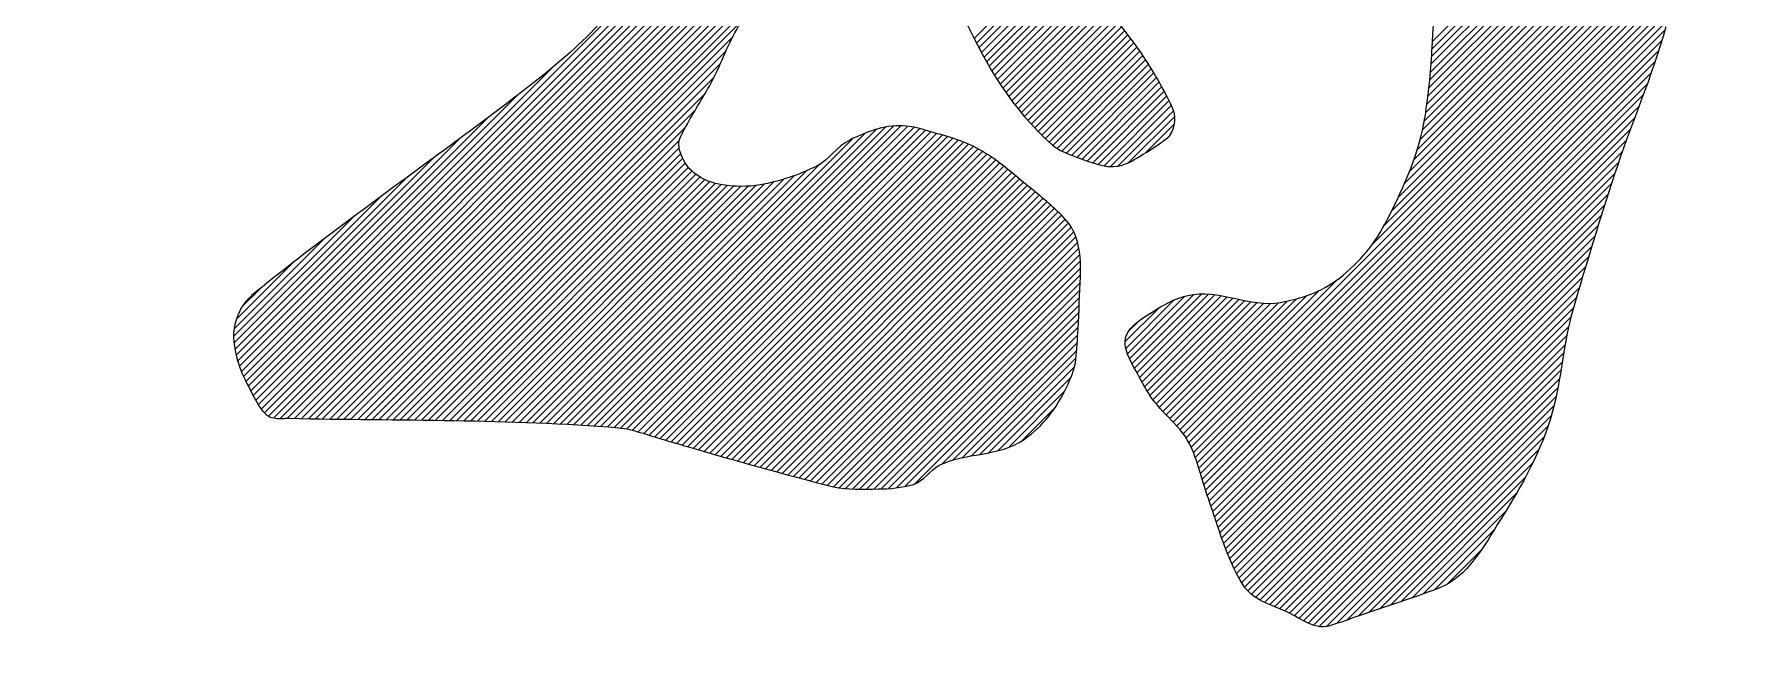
# Model space of a CAD drawing. Header units: inches. Extents: x -1128 to 651, y 96 to 845.
# Drawn here: x -843.637 to -843.111, y 662.453 to 662.639 of the extents above; entities that cross this region are included whole.
import ezdxf

# ---------------------------------------------------------------- set-up
doc = ezdxf.new("R2010")
doc.units = ezdxf.units.IN
doc.header["$MEASUREMENT"] = 0
doc.layers.add('Cables', color=7, linetype='Continuous', lineweight=0)
doc.layers.add('ONDOCS', color=7, linetype='Continuous', lineweight=0)

# ---------------------------------------------------------------- blocks, each defined once
blk = doc.blocks.new('TEG BORDER A2')
at = {"layer": 'ONDOCS', "color": 7, "linetype": 'Continuous', "lineweight": -3, "ltscale": 100}
for p, q in [((580.6496, 53.3375), (581.0909, 53.7788)), ((580.6512, 53.3346), (581.0909, 53.7744)), ((580.6527, 53.3317), (581.0911, 53.7701)), ((580.6542, 53.3287), (581.0919, 53.7664)), ((580.6558, 53.3258), (581.0931, 53.7631)), ((580.6574, 53.3229), (581.0946, 53.7602)), ((580.6592, 53.3203), (581.0963, 53.7574)), ((580.6613, 53.3179), (581.0981, 53.7547)), ((580.6638, 53.3159), (581.1001, 53.7522)), ((581.3922, 53.5501), (581.5819, 53.7398)), ((581.3919, 53.5454), (581.5802, 53.7337)), ((581.3913, 53.5359), (581.5768, 53.7213)), ((581.3917, 53.5407), (581.5785, 53.7275)), ((581.3905, 53.5261), (581.5736, 53.7092)), ((581.391, 53.531), (581.5752, 53.7152)), ((581.3894, 53.516), (581.5708, 53.6974)), ((581.39, 53.5211), (581.5722, 53.7033)), ((581.388, 53.5057), (581.5681, 53.6858)), ((581.3887, 53.5109), (581.5694, 53.6916)), ((581.386, 53.4948), (581.5654, 53.6742)), ((581.3871, 53.5003), (581.5667, 53.68)), ((581.3846, 53.4889), (581.5642, 53.6685)), ((580.667, 53.3146), (581.0132, 53.6609)), ((580.6712, 53.3144), (581.0105, 53.6537)), ((581.3806, 53.476), (581.5616, 53.657)), ((581.3828, 53.4826), (581.5629, 53.6627)), ((580.6758, 53.3145), (581.0088, 53.6475)), ((581.3748, 53.4612), (581.5591, 53.6455)), ((581.3779, 53.4688), (581.5603, 53.6513)), ((580.6801, 53.3144), (581.0069, 53.6412)), ((580.6845, 53.3143), (581.0032, 53.633)), ((581.3668, 53.4443), (581.5565, 53.634)), ((581.3711, 53.453), (581.5578, 53.6398)), ((580.6889, 53.3142), (580.9974, 53.6228)), ((581.3541, 53.4227), (581.554, 53.6225)), ((581.362, 53.435), (581.5553, 53.6283)), ((580.6933, 53.3142), (580.9916, 53.6124)), ((581.1054, 53.552), (581.1696, 53.6162)), ((581.1069, 53.549), (581.1705, 53.6126)), ((581.2381, 53.3022), (581.5526, 53.6167)), ((581.2398, 53.2994), (581.5513, 53.6109)), ((580.6977, 53.3141), (580.9854, 53.6018)), ((581.1084, 53.5461), (581.1713, 53.6089)), ((581.11, 53.5432), (581.1722, 53.6053)), ((581.1116, 53.5403), (581.1731, 53.6018)), ((581.2412, 53.2964), (581.5499, 53.6051)), ((581.2426, 53.2932), (581.5486, 53.5992)), ((580.7021, 53.314), (580.9786, 53.5905)), ((581.1132, 53.5374), (581.1741, 53.5983)), ((581.1148, 53.5346), (581.1752, 53.595)), ((581.1165, 53.5318), (581.1765, 53.5918)), ((581.1182, 53.529), (581.1778, 53.5887)), ((581.2438, 53.29), (581.5471, 53.5934)), ((581.1199, 53.5262), (581.1794, 53.5857)), ((581.1217, 53.5235), (581.181, 53.5829)), ((581.1234, 53.5209), (581.1827, 53.5801)), ((581.2449, 53.2867), (581.5457, 53.5874)), ((581.246, 53.2833), (581.5442, 53.5815)), ((580.7065, 53.314), (580.9698, 53.5772)), ((581.1253, 53.5182), (581.1844, 53.5774)), ((581.1271, 53.5156), (581.1862, 53.5747)), ((581.129, 53.513), (581.1881, 53.5721)), ((581.131, 53.5105), (581.19, 53.5695)), ((581.1329, 53.508), (581.1919, 53.5669)), ((581.2471, 53.2799), (581.5426, 53.5754)), ((581.2481, 53.2764), (581.541, 53.5694)), ((580.7109, 53.3139), (580.9601, 53.5631)), ((581.1349, 53.5055), (581.1938, 53.5644)), ((581.137, 53.5031), (581.1957, 53.5618)), ((581.1391, 53.5007), (581.1977, 53.5593)), ((581.1412, 53.4984), (581.1996, 53.5568)), ((581.2491, 53.273), (581.5394, 53.5633)), ((581.2502, 53.2696), (581.5377, 53.5571)), ((580.7153, 53.3139), (580.954, 53.5525)), ((581.1433, 53.4961), (581.2015, 53.5543)), ((581.1455, 53.4938), (581.2035, 53.5517)), ((581.1478, 53.4916), (581.2054, 53.5492)), ((581.1501, 53.4894), (581.2073, 53.5466)), ((581.2513, 53.2662), (581.5358, 53.5507)), ((580.7198, 53.3138), (580.95, 53.5441)), ((580.7242, 53.3138), (580.9465, 53.5361)), ((581.1524, 53.4872), (581.2091, 53.544)), ((581.1547, 53.4851), (581.2109, 53.5413)), ((581.1573, 53.4832), (581.2127, 53.5386)), ((581.1602, 53.4816), (581.2145, 53.5359)), ((581.2524, 53.2629), (581.5337, 53.5442)), ((581.2536, 53.2596), (581.5315, 53.5375)), ((580.6482, 53.3406), (580.8407, 53.5331)), ((580.7286, 53.3137), (580.9427, 53.5278)), ((581.1633, 53.4803), (581.2162, 53.5331)), ((581.1665, 53.479), (581.2179, 53.5304)), ((581.1698, 53.4778), (581.2195, 53.5276)), ((581.173, 53.4766), (581.2212, 53.5248)), ((581.2547, 53.2562), (581.5292, 53.5307)), ((580.6469, 53.3437), (580.8195, 53.5163)), ((580.733, 53.3137), (580.9372, 53.5178)), ((581.1763, 53.4754), (581.2228, 53.5219)), ((581.1796, 53.4742), (581.2244, 53.519)), ((581.183, 53.4732), (581.2259, 53.5161)), ((581.1867, 53.4724), (581.2275, 53.5132)), ((581.2558, 53.2529), (581.5267, 53.5237)), ((581.2569, 53.2495), (581.5241, 53.5167)), ((580.6457, 53.347), (580.8012, 53.5025)), ((580.7374, 53.3136), (580.9305, 53.5067)), ((581.1907, 53.4719), (581.2289, 53.5102)), ((581.1954, 53.4722), (581.2303, 53.507)), ((581.2021, 53.4744), (581.231, 53.5033)), ((581.258, 53.2462), (581.5215, 53.5096)), ((581.2592, 53.2428), (581.5188, 53.5024)), ((580.7419, 53.3136), (580.9244, 53.4961)), ((580.855, 53.3106), (581.0372, 53.4927)), ((580.8593, 53.3103), (581.0441, 53.4951)), ((580.8635, 53.31), (581.05, 53.4966)), ((580.8677, 53.3098), (581.0552, 53.4973)), ((580.8718, 53.3095), (581.0598, 53.4975)), ((580.876, 53.3092), (581.064, 53.4971)), ((580.8801, 53.3088), (581.0678, 53.4965)), ((580.8843, 53.3085), (581.0714, 53.4957)), ((580.8881, 53.3078), (581.0749, 53.4947)), ((580.8917, 53.307), (581.0784, 53.4937)), ((580.8952, 53.306), (581.0818, 53.4926)), ((580.8986, 53.305), (581.0853, 53.4916)), ((581.2125, 53.4803), (581.2308, 53.4987)), ((581.2603, 53.2395), (581.5161, 53.4953)), ((580.6446, 53.3504), (580.7838, 53.4896)), ((580.7463, 53.3135), (580.9209, 53.4881)), ((580.7507, 53.3135), (580.9208, 53.4836)), ((580.8508, 53.3108), (581.0293, 53.4892)), ((580.9021, 53.304), (581.0887, 53.4906)), ((580.9055, 53.3029), (581.0921, 53.4896)), ((580.9089, 53.3019), (581.0955, 53.4884)), ((580.9124, 53.3008), (581.0987, 53.4872)), ((580.9158, 53.2998), (581.1019, 53.4859)), ((580.9192, 53.2988), (581.1049, 53.4845)), ((580.9227, 53.2977), (581.1079, 53.4829)), ((580.9261, 53.2967), (581.1107, 53.4813)), ((581.2266, 53.4899), (581.228, 53.4913)), ((581.2615, 53.2362), (581.5135, 53.4882)), ((581.2627, 53.2329), (581.511, 53.4812)), ((580.6436, 53.3539), (580.7669, 53.4771)), ((580.7551, 53.3134), (580.9218, 53.48)), ((580.7595, 53.3134), (580.923, 53.4769)), ((580.764, 53.3133), (580.9246, 53.474)), ((580.7684, 53.3133), (580.9265, 53.4714)), ((580.8466, 53.311), (581.0088, 53.4733)), ((580.9296, 53.2957), (581.1134, 53.4796)), ((580.933, 53.2947), (581.1161, 53.4778)), ((580.9365, 53.2937), (581.1187, 53.4759)), ((580.94, 53.2927), (581.1213, 53.474)), ((580.9434, 53.2917), (581.1239, 53.4721)), ((581.2089, 53.4781), (581.2089, 53.4781)), ((581.264, 53.2297), (581.5086, 53.4744)), ((580.6428, 53.3575), (580.7502, 53.4649)), ((580.7728, 53.3132), (580.9287, 53.4691)), ((580.7772, 53.3131), (580.9312, 53.4671)), ((580.7816, 53.3131), (580.9338, 53.4653)), ((580.786, 53.313), (580.9367, 53.4637)), ((580.7904, 53.3129), (580.9399, 53.4624)), ((580.7947, 53.3128), (580.9433, 53.4614)), ((580.7991, 53.3127), (580.947, 53.4606)), ((580.8035, 53.3126), (580.9509, 53.46)), ((580.8078, 53.3125), (580.9549, 53.4596)), ((580.8165, 53.3122), (580.9638, 53.4595)), ((580.8208, 53.3121), (580.9687, 53.46)), ((580.8252, 53.3119), (580.9741, 53.4609)), ((580.8295, 53.3118), (580.9799, 53.4622)), ((580.8338, 53.3116), (580.9861, 53.4639)), ((580.838, 53.3114), (580.9927, 53.4661)), ((580.8423, 53.3112), (581.0002, 53.4691)), ((580.9469, 53.2907), (581.1264, 53.4702)), ((580.9504, 53.2897), (581.1289, 53.4682)), ((580.9538, 53.2887), (581.1313, 53.4662)), ((580.9573, 53.2877), (581.1338, 53.4642)), ((580.9608, 53.2867), (581.1363, 53.4622)), ((580.9643, 53.2857), (581.1387, 53.4602)), ((581.2653, 53.2266), (581.5063, 53.4676)), ((581.2666, 53.2235), (581.5041, 53.461)), ((580.6422, 53.3614), (580.7334, 53.4526)), ((580.8122, 53.3124), (580.9592, 53.4594)), ((580.9678, 53.2848), (581.1412, 53.4582)), ((580.9713, 53.2838), (581.1436, 53.4561)), ((580.9748, 53.2828), (581.1461, 53.4541)), ((580.9783, 53.2819), (581.1485, 53.452)), ((580.9818, 53.2809), (581.1508, 53.4499)), ((581.268, 53.2204), (581.502, 53.4544)), ((580.642, 53.3656), (580.7163, 53.4399)), ((580.9853, 53.28), (581.1532, 53.4478)), ((580.9889, 53.279), (581.1555, 53.4457)), ((580.9924, 53.2781), (581.1579, 53.4436)), ((580.9959, 53.2772), (581.1601, 53.4414)), ((580.9995, 53.2762), (581.1623, 53.4391)), ((581.2695, 53.2174), (581.4999, 53.4478)), ((581.2711, 53.2145), (581.4979, 53.4413)), ((581.003, 53.2753), (581.1643, 53.4366)), ((581.0066, 53.2744), (581.1662, 53.434)), ((581.0102, 53.2735), (581.1678, 53.4311)), ((581.0137, 53.2726), (581.1691, 53.4279)), ((581.2727, 53.2117), (581.4958, 53.4348)), ((581.2745, 53.2089), (581.4938, 53.4283)), ((580.6423, 53.3704), (580.6985, 53.4266)), ((581.0173, 53.2717), (581.1701, 53.4245)), ((581.021, 53.271), (581.1709, 53.4209)), ((581.025, 53.2705), (581.1715, 53.417)), ((581.2765, 53.2065), (581.4919, 53.4219)), ((580.6436, 53.3762), (580.6797, 53.4123)), ((581.0292, 53.2702), (581.1719, 53.4129)), ((581.0336, 53.2701), (581.1721, 53.4086)), ((581.2788, 53.2044), (581.4899, 53.4155)), ((581.2814, 53.2025), (581.488, 53.4091)), ((580.6474, 53.3844), (580.6583, 53.3953)), ((581.0381, 53.2702), (581.172, 53.4041)), ((581.0426, 53.2702), (581.1719, 53.3995)), ((581.2362, 53.3048), (581.3325, 53.401)), ((581.2842, 53.2008), (581.4861, 53.4027)), ((581.2872, 53.1993), (581.4842, 53.3963)), ((580.6532, 53.3912), (580.6532, 53.3911)), ((581.0472, 53.2703), (581.1717, 53.3948)), ((581.0518, 53.2705), (581.1715, 53.3902)), ((581.0568, 53.271), (581.1713, 53.3855)), ((581.2003, 53.3582), (581.2304, 53.3884)), ((581.2013, 53.3548), (581.2373, 53.3908)), ((581.2027, 53.3517), (581.2429, 53.3919)), ((581.2042, 53.3487), (581.2477, 53.3922)), ((581.2057, 53.3458), (581.252, 53.3921)), ((581.2073, 53.3429), (581.2561, 53.3917)), ((581.2088, 53.34), (581.26, 53.3911)), ((581.2104, 53.3371), (581.2637, 53.3904)), ((581.212, 53.3342), (581.2674, 53.3896)), ((581.2137, 53.3314), (581.2711, 53.3888)), ((581.2154, 53.3287), (581.2748, 53.3881)), ((581.2173, 53.3261), (581.2786, 53.3874)), ((581.2193, 53.3236), (581.2825, 53.3868)), ((581.2213, 53.3212), (581.2866, 53.3864)), ((581.2235, 53.3188), (581.2909, 53.3863)), ((581.2256, 53.3166), (581.2958, 53.3867)), ((581.2278, 53.3143), (581.3013, 53.3877)), ((581.23, 53.312), (581.3072, 53.3891)), ((581.2322, 53.3097), (581.3137, 53.3912)), ((581.2342, 53.3073), (581.3213, 53.3943)), ((581.2902, 53.1979), (581.4823, 53.39)), ((581.0621, 53.2719), (581.1711, 53.3808)), ((581.0683, 53.2736), (581.1708, 53.3761)), ((581.1998, 53.3622), (581.2211, 53.3835)), ((581.2019, 53.3688), (581.2087, 53.3755)), ((581.2934, 53.1966), (581.4804, 53.3836)), ((581.2966, 53.1953), (581.4787, 53.3775)), ((581.0849, 53.2857), (581.1706, 53.3714)), ((581.092, 53.2883), (581.1703, 53.3666)), ((581.2997, 53.194), (581.4774, 53.3716)), ((581.3028, 53.1926), (581.4762, 53.366)), ((581.098, 53.2898), (581.17, 53.3618)), ((581.1035, 53.2909), (581.1696, 53.3569)), ((581.3057, 53.191), (581.4752, 53.3605)), ((581.3086, 53.1894), (581.4743, 53.3552)), ((581.109, 53.2919), (581.1691, 53.352)), ((581.1144, 53.2929), (581.1682, 53.3467)), ((581.3115, 53.1879), (581.4735, 53.3499)), ((581.3145, 53.1864), (581.4726, 53.3445)), ((581.1202, 53.2942), (581.166, 53.34)), ((581.1266, 53.2961), (581.1622, 53.3317)), ((581.3177, 53.1851), (581.4717, 53.3392)), ((581.3212, 53.1842), (581.4708, 53.3337)), ((581.1353, 53.3004), (581.1558, 53.3209)), ((581.3257, 53.1842), (581.4697, 53.3282)), ((581.332, 53.186), (581.4683, 53.3224)), ((581.3387, 53.1883), (581.4667, 53.3163)), ((581.3455, 53.1906), (581.4647, 53.3098)), ((580.8964, 53.3056), (580.8964, 53.3057)), ((581.3523, 53.1929), (581.4622, 53.3028)), ((581.359, 53.1952), (581.459, 53.2952)), ((581.3658, 53.1975), (581.4552, 53.2869)), ((581.3725, 53.1998), (581.4504, 53.2777)), ((581.3794, 53.2021), (581.4447, 53.2675)), ((581.3863, 53.2046), (581.438, 53.2563)), ((581.3934, 53.2072), (581.4309, 53.2447)), ((581.4013, 53.2106), (581.4231, 53.2324))]:
    blk.add_line(p, q, dxfattribs=at)
at = {"layer": 'ONDOCS', "color": 7, "linetype": 'Continuous', "lineweight": -3, "ltscale": 100, "extrusion": (0, 0, -1)}
for centre, radius, start, end in [((-579.9319, 54.1274), 6.0368, 341.37984, 224.49645), ((-579.9368, 54.1454), 5.5937, 344.8891, 224.527)]:
    blk.add_arc(centre, radius, start, end, dxfattribs=at)
at = {"layer": 'ONDOCS', "color": 7, "linetype": 'Continuous', "lineweight": -3, "ltscale": 100}
for points, knots in [([(581.2265, 53.4899), (581.2271, 53.4904), (581.2275, 53.4908), (581.2279, 53.4914), (581.2316, 53.4965), (581.232, 53.5038), (581.2294, 53.509), (581.2244, 53.5197), (581.2184, 53.53), (581.2118, 53.5401), (581.2015, 53.5558), (581.1885, 53.5694), (581.1794, 53.5857), (581.1699, 53.6029), (581.1704, 53.6243), (581.1616, 53.6417), (581.1461, 53.673), (581.1295, 53.7038), (581.1131, 53.7345), (581.1061, 53.7476), (581.091, 53.7582), (581.091, 53.7729), (581.091, 53.7838), (581.091, 53.7946), (581.091, 53.8054), (581.091, 53.8137), (581.091, 53.8221), (581.091, 53.8304), (581.091, 53.8421), (581.0988, 53.8523), (581.1042, 53.8628)], [0.0207913, 0.0207913, 0.0207913, 0.0207913, 0.02283, 0.02283, 0.02283, 0.0401894, 0.0401894, 0.0401894, 0.0750574, 0.0750574, 0.0750574, 0.1298577, 0.1298577, 0.1298577, 0.1873057, 0.1873057, 0.1873057, 0.2898328, 0.2898328, 0.2898328, 0.3331053, 0.3331053, 0.3331053, 0.3648208, 0.3648208, 0.3648208, 0.3893282, 0.3893282, 0.3893282, 0.423595, 0.423595, 0.423595, 0.423595]), ([(580.9819, 53.7553), (580.9785, 53.7483), (580.975, 53.7414), (580.9714, 53.7346), (580.9595, 53.7124), (580.9471, 53.6903), (580.9348, 53.6682), (580.9207, 53.6429), (580.9079, 53.6169), (580.8934, 53.5916), (580.8747, 53.559), (580.8438, 53.5348), (580.8138, 53.512), (580.7782, 53.485), (580.7419, 53.4592), (580.7062, 53.4324)], [0.561289, 0.561289, 0.561289, 0.561289, 0.5815473, 0.5815473, 0.5815473, 0.6481735, 0.6481735, 0.6481735, 0.7246116, 0.7246116, 0.7246116, 0.8234512, 0.8234512, 0.8234512, 0.9409726, 0.9409726, 0.9409726, 0.9409726]), ([(580.9214, 53.4898), (580.9228, 53.4928), (580.9243, 53.4958), (580.926, 53.4987), (580.9307, 53.5072), (580.9359, 53.5154), (580.9406, 53.5238), (580.9467, 53.5348), (580.9505, 53.5469), (580.9568, 53.5576), (580.9631, 53.5684), (580.9709, 53.5782), (580.9775, 53.5887), (580.9868, 53.6036), (580.9954, 53.619), (581.004, 53.6343), (581.0094, 53.644), (581.0091, 53.6555), (581.0158, 53.6653), (581.0208, 53.6727), (581.0328, 53.6764), (581.0394, 53.6726), (581.0436, 53.6703), (581.048, 53.6667), (581.0512, 53.6623)], [0.6953254, 0.6953254, 0.6953254, 0.6953254, 0.7053398, 0.7053398, 0.7053398, 0.7347835, 0.7347835, 0.7347835, 0.7728439, 0.7728439, 0.7728439, 0.8105219, 0.8105219, 0.8105219, 0.8640361, 0.8640361, 0.8640361, 0.8975838, 0.8975838, 0.8975838, 0.9226086, 0.9226086, 0.9226086, 0.9384778, 0.9384778, 0.9384778, 0.9384778]), ([(581.0806, 53.6093), (581.088, 53.5945), (581.0928, 53.5787), (581.0998, 53.5636), (581.1133, 53.5346), (581.129, 53.5079), (581.1543, 53.4855), (581.1587, 53.4816), (581.1637, 53.4799), (581.169, 53.478), (581.1778, 53.4748), (581.187, 53.4707), (581.1956, 53.4722), (581.2002, 53.473), (581.2046, 53.4756), (581.2089, 53.4781)], [0, 0, 0, 0, 0.244083, 0.244083, 0.244083, 0.713419, 0.713419, 0.713419, 0.7946, 0.7946, 0.7946, 0.928487, 0.928487, 0.928487, 1, 1, 1, 1]), ([(581.0762, 53.4943), (581.0717, 53.4955), (581.0674, 53.4968), (581.063, 53.4972), (581.0511, 53.4986), (581.0393, 53.4942), (581.0276, 53.4885), (581.0191, 53.4844), (581.0149, 53.4762), (581.0069, 53.4722), (580.9956, 53.4666), (580.9838, 53.4627), (580.9716, 53.4605), (580.9638, 53.4591), (580.9558, 53.4592), (580.948, 53.4604), (580.9417, 53.4615), (580.9359, 53.4634), (580.9303, 53.4678), (580.9256, 53.4715), (580.9231, 53.4759), (580.9214, 53.4811), (580.9206, 53.4839), (580.9203, 53.4873), (580.9214, 53.4898)], [0.5118872, 0.5118872, 0.5118872, 0.5118872, 0.5256506, 0.5256506, 0.5256506, 0.5625818, 0.5625818, 0.5625818, 0.5891613, 0.5891613, 0.5891613, 0.6269279, 0.6269279, 0.6269279, 0.6508135, 0.6508135, 0.6508135, 0.6702206, 0.6702206, 0.6702206, 0.6863683, 0.6863683, 0.6863683, 0.6953254, 0.6953254, 0.6953254, 0.6953254]), ([(581.1366, 53.4618), (581.1277, 53.4693), (581.1189, 53.4767), (581.1086, 53.4826), (581.0985, 53.4884), (581.0874, 53.4909), (581.0762, 53.4943)], [0.44170775, 0.44170775, 0.44170775, 0.44170775, 0.47694037, 0.47694037, 0.47694037, 0.51188719, 0.51188719, 0.51188719, 0.51188719]), ([(581.1705, 53.3705), (581.171, 53.3814), (581.1715, 53.3922), (581.1719, 53.403), (581.1723, 53.4114), (581.1719, 53.4197), (581.1691, 53.428), (581.1671, 53.4339), (581.1632, 53.4386), (581.1588, 53.4427), (581.1516, 53.4496), (581.1442, 53.4557), (581.1366, 53.4618)], [0.3354226, 0.3354226, 0.3354226, 0.3354226, 0.3682993, 0.3682993, 0.3682993, 0.3938528, 0.3938528, 0.3938528, 0.4120754, 0.4120754, 0.4120754, 0.4417078, 0.4417078, 0.4417078, 0.4417078]), ([(580.6532, 53.3911), (580.6478, 53.3867), (580.6444, 53.38), (580.6428, 53.3734), (580.6411, 53.3663), (580.6422, 53.3585), (580.6443, 53.3513), (580.6461, 53.3452), (580.6484, 53.3395), (580.6517, 53.3337), (580.6559, 53.326), (580.6595, 53.3155), (580.6679, 53.3145), (580.6708, 53.3141), (580.6738, 53.3146), (580.6767, 53.3145), (580.7455, 53.3129), (580.8143, 53.3143), (580.8831, 53.3086), (580.8876, 53.3082), (580.892, 53.3069), (580.8964, 53.3056)], [0, 0, 0, 0, 0.064848, 0.064848, 0.064848, 0.135021, 0.135021, 0.135021, 0.195703, 0.195703, 0.195703, 0.275193, 0.275193, 0.275193, 0.3032, 0.3032, 0.3032, 0.956965, 0.956965, 0.956965, 1, 1, 1, 1]), ([(580.9259, 53.2968), (580.9562, 53.288), (580.9863, 53.2794), (581.0173, 53.2717), (581.0264, 53.2695), (581.0359, 53.2703), (581.0453, 53.2703), (581.0527, 53.2704), (581.0601, 53.271), (581.0674, 53.2732), (581.0739, 53.2753), (581.0778, 53.2821), (581.0836, 53.2851), (581.0995, 53.2933), (581.1209, 53.2903), (581.1367, 53.3013), (581.1486, 53.3096), (581.1569, 53.3207), (581.1632, 53.3337)], [0.0311717, 0.0311717, 0.0311717, 0.0311717, 0.1271449, 0.1271449, 0.1271449, 0.1555484, 0.1555484, 0.1555484, 0.1781394, 0.1781394, 0.1781394, 0.1984444, 0.1984444, 0.1984444, 0.25464, 0.25464, 0.25464, 0.2970749, 0.2970749, 0.2970749, 0.2970749])]:
    blk.add_open_spline(points, degree=3, knots=knots, dxfattribs=at)
for points in [[(581.3919, 53.5441), (581.3935, 53.5728), (581.395, 53.6015), (581.3941, 53.6302)], [(581.5383, 53.5592), (581.5295, 53.5277), (581.5162, 53.4977), (581.506, 53.4666)], [(581.3876, 53.5032), (581.3897, 53.5168), (581.3912, 53.5304), (581.3919, 53.5441)], [(581.3639, 53.4386), (581.3748, 53.4597), (581.384, 53.4804), (581.3876, 53.5032)], [(581.2089, 53.4781), (581.2151, 53.482), (581.2208, 53.4856), (581.2265, 53.4899)], [(581.506, 53.4666), (581.4969, 53.4388), (581.4884, 53.4107), (581.4802, 53.3827)], [(581.3338, 53.402), (581.3475, 53.4126), (581.3564, 53.4241), (581.3639, 53.4386)], [(580.7062, 53.4324), (580.6883, 53.4189), (580.6707, 53.4056), (580.6532, 53.3912)], [(581.2391, 53.3913), (581.2579, 53.3958), (581.2781, 53.3835), (581.2972, 53.387)], [(581.2972, 53.387), (581.3101, 53.3893), (581.3223, 53.3932), (581.3338, 53.402)], [(581.2197, 53.3827), (581.2261, 53.3867), (581.2322, 53.3896), (581.2391, 53.3913)], [(581.2003, 53.3654), (581.2028, 53.3731), (581.2119, 53.3778), (581.2197, 53.3827)], [(581.4802, 53.3827), (581.474, 53.3616), (581.4731, 53.3394), (581.4672, 53.3181)], [(581.1691, 53.3514), (581.1696, 53.3578), (581.1701, 53.3641), (581.1705, 53.3705)], [(581.2068, 53.3439), (581.2032, 53.3506), (581.1982, 53.3588), (581.2003, 53.3654)], [(581.1632, 53.3337), (581.1659, 53.3395), (581.1685, 53.3452), (581.1691, 53.3514)], [(581.2154, 53.3288), (581.2122, 53.3337), (581.2095, 53.3388), (581.2068, 53.3439)], [(581.2412, 53.2966), (581.2356, 53.3092), (581.2229, 53.3173), (581.2154, 53.3288)], [(581.4672, 53.3181), (581.4606, 53.2941), (581.4484, 53.273), (581.435, 53.2514)], [(580.8964, 53.3057), (580.9062, 53.3026), (580.916, 53.2997), (580.9259, 53.2968)], [(581.252, 53.2643), (581.2481, 53.275), (581.2459, 53.2861), (581.2412, 53.2966)], [(581.2735, 53.2105), (581.263, 53.2277), (581.2585, 53.2461), (581.252, 53.2643)], [(581.435, 53.2514), (581.4244, 53.2345), (581.4143, 53.2152), (581.3962, 53.2083)], [(581.3015, 53.1932), (581.2911, 53.1981), (581.2795, 53.2007), (581.2735, 53.2105)], [(581.3962, 53.2083), (581.3798, 53.202), (581.3633, 53.1967), (581.3467, 53.1911)], [(581.3273, 53.1846), (581.3187, 53.1821), (581.3101, 53.1892), (581.3015, 53.1932)], [(581.3467, 53.1911), (581.3402, 53.1889), (581.3338, 53.1865), (581.3273, 53.1846)]]:
    blk.add_open_spline(points, degree=3, dxfattribs=at)

msp = doc.modelspace()

# ---------------------------------------------------------------- block references
at = {"layer": 'Cables', "color": 0, "xscale": 0.4897326461023622, "yscale": 0.4897326461023622, "zscale": 0.4897326461023622}
msp.add_blockref('TEG BORDER A2', (-1127.93544, 636.41141), dxfattribs=at)

doc.saveas('drawing.dxf')
